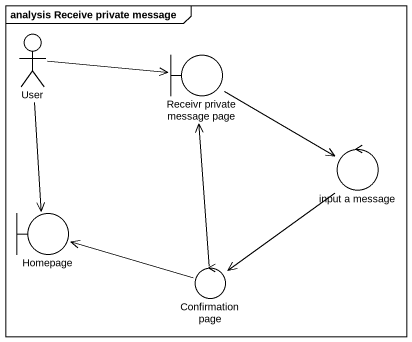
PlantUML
@startuml
mainframe analysis Receive private message
actor User
boundary "Receivr private message page" as Receivr_private_message_page
control "input a message" as input_a_message
boundary Homepage
control "Confirmation page" as Confirmation_page
User -right-> Receivr_private_message_page
User --> Homepage
Receivr_private_message_page -right-> input_a_message
input_a_message --> Confirmation_page
Confirmation_page -up-> Receivr_private_message_page
Confirmation_page -left-> Homepage
@enduml
